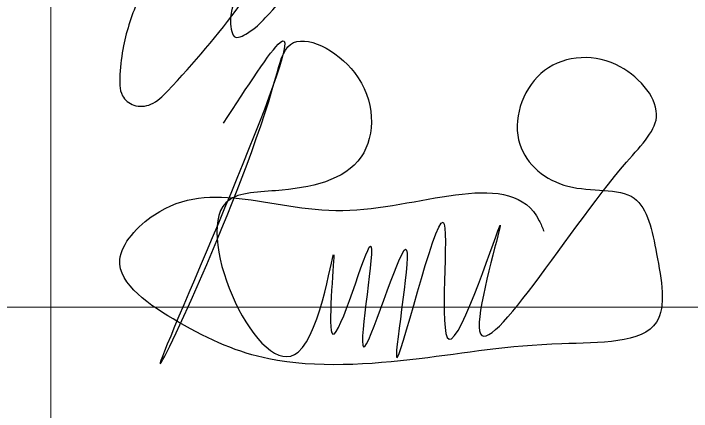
# Model space of a CAD drawing. Header units: millimetres. Extents: x 204354 to 3006910, y 96817 to 586751.
# Drawn here: x 245810 to 247701, y 99000 to 100111 of the extents above; entities that cross this region are included whole.
import ezdxf

# ---------------------------------------------------------------- set-up
doc = ezdxf.new("R2010")
doc.units = ezdxf.units.MM

msp = doc.modelspace()

# ---------------------------------------------------------------- linework, layer by layer
at = {"color": 7, "linetype": 'Continuous', "lineweight": 15}
msp.add_line((245913.301, 106712.113), (245913.301, 97641.585), dxfattribs=at)
at = {"linetype": 'Continuous', "lineweight": 15}
msp.add_line((239316.553, 99290.772), (250036.269, 99290.772), dxfattribs=at)
at = {"lineweight": 30}
for points, knots in [([(246442.298, 100664.375), (246385.795, 100580.754), (246276.288, 100418.689), (246173.619, 100200.124), (246115.828, 100039.82), (246106.133, 99948.923), (246103.731, 99883.641), (246144.967, 99848.734), (246199.871, 99853.429), (246301.065, 99958.697), (246429.362, 100108.249), (246579.99, 100342.435), (246711.074, 100532.001), (246798.093, 100705.771), (246847.626, 100846.831), (246853.694, 100948.587), (246855.206, 101040.217), (246782.784, 101072.934), (246691.648, 101036.156), (246597.168, 100946.709), (246484.178, 100816.682), (246382.981, 100676.224), (246299.81, 100542.827), (246255.788, 100426.848), (246245.11, 100329.109), (246244.29, 100248.057), (246298.45, 100203.317), (246386.731, 100242.398), (246457.341, 100333.464), (246539.859, 100429.445), (246605.597, 100477.74), (246609.701, 100533.837), (246543.55, 100467.874), (246524.714, 100403.426), (246460.185, 100291.166), (246447.42, 100193.178), (246415.079, 100123.971), (246413.504, 100079.326), (246424.22, 100035.455), (246476.812, 100062.039), (246552.366, 100139.471), (246650.633, 100262.357), (246755.766, 100372.882), (246803.826, 100443.368), (246833.6, 100482.33), (246837.177, 100520.558), (246787.5, 100507.65), (246762.2, 100455.312), (246727.136, 100388.838), (246689.492, 100324.148), (246673.456, 100268.211), (246658.668, 100229.325), (246677.307, 100200.694), (246706.92, 100202.791), (246768.916, 100259.809), (246825.922, 100352.378), (246902.764, 100455.561), (246922.325, 100504.221), (246927.775, 100550.963), (246877.927, 100538.692), (246849.07, 100498.711), (246807.224, 100437.021), (246753.208, 100359.979), (246742.705, 100279.244), (246731.444, 100218.591), (246766.014, 100182.515), (246817.159, 100204.872), (246886.409, 100282.181), (246971.405, 100390.393), (247063.638, 100521.383), (247088.859, 100617.983), (247147.137, 100669.39), (247118.483, 100721.278), (247119.573, 100786.899), (247162.988, 100844.764), (247211.44, 100878.884), (247269.765, 100872.729), (247266.829, 100840.136), (247265.099, 100820.934)], [0, 0, 0, 0, 33.49666676, 64.91969809, 80.42445181, 89.37391985, 95.92939712, 100.54589609, 105.73075175, 112.29761637, 147.52742105, 173.2803874, 204.14418905, 224.17860308, 238.00344141, 252.99361865, 259.3978654, 265.52175237, 275.53890232, 290.19571111, 308.74547224, 332.75774192, 347.70923095, 361.01078217, 373.39550938, 380.83122152, 386.56584739, 393.22304667, 409.50694057, 425.35348877, 434.97904504, 436.45837645, 440.07144946, 453.39823332, 468.09162653, 479.03760913, 486.77619382, 492.37675218, 494.8457498, 498.98167635, 506.23838081, 535.20639246, 548.17562153, 557.3857747, 563.39745254, 564.63653932, 568.6423303, 575.16364258, 584.17996022, 593.62417504, 599.74409086, 603.89072354, 606.56446848, 609.515996, 612.35855635, 634.21541856, 646.45838615, 651.29606886, 654.87209167, 658.45042398, 664.20085819, 672.00300067, 683.52281845, 694.59442613, 699.2008288, 702.97356256, 708.54849204, 714.81026035, 738.36584892, 753.906674, 767.50578721, 771.41425911, 777.00578789, 784.13274499, 792.71809786, 799.79694242, 803.51162677, 808.83792989, 808.83792989, 808.83792989, 808.83792989]), ([(246395.405, 99804.877), (246461.346, 99906.547), (246754.591, 100358.684), (245904.985, 98456.895), (246479.159, 99661.103), (246577.106, 100079.838), (246819.026, 99952.291), (246821.675, 99663.799), (246585.434, 99612.184), (246250.411, 99611.938), (246615.14, 98823.824), (246728.187, 99655.898), (246661.275, 98996.659), (246866.214, 99725.299), (246720.458, 98903.301), (246970.127, 99734.328), (246808.197, 98801.236), (247066.91, 99888.417), (246959.004, 98886.378), (247244.953, 99772.743), (246985.042, 98892.788), (247412.265, 99604.316), (247648.69, 99827.723), (247489.126, 100010.292), (247254.084, 99981.874), (247178.053, 99739.682), (247349.728, 99598.601), (247564.923, 99638.791), (247605.297, 99432.517), (247649.919, 99186.185), (247263.492, 99197.95), (246950.117, 99140.718), (246554.147, 99113.297), (246292.834, 99226.836), (246040.818, 99395.008), (246313.85, 99686.913), (246701.345, 99452.85), (247214.685, 99690.842), (247284.811, 99513.295), (247288.8, 99503.197)], [0, 0, 0, 0, 275.08941731, 1223.35005338, 2074.13502404, 2177.33504311, 2372.14617925, 2608.58857277, 2865.10356347, 3008.154292, 3470.95069703, 3758.5342682, 3978.56396884, 4246.17017894, 4528.04479995, 4824.62391793, 5127.34572898, 5526.21824122, 5853.46235529, 6202.36003923, 6479.07455031, 7085.8376206, 7243.9868963, 7422.6992598, 7633.87946123, 7839.37102274, 8017.6166771, 8205.15353118, 8372.45652379, 8563.26266497, 8834.31600301, 9234.90235337, 9654.25937706, 9925.94574018, 10164.77721653, 10323.21617343, 10868.52490726, 11397.72778519, 11429.64162693, 11429.64162693, 11429.64162693, 11429.64162693])]:
    msp.add_open_spline(points, degree=3, knots=knots, dxfattribs=at)

doc.saveas('drawing.dxf')
